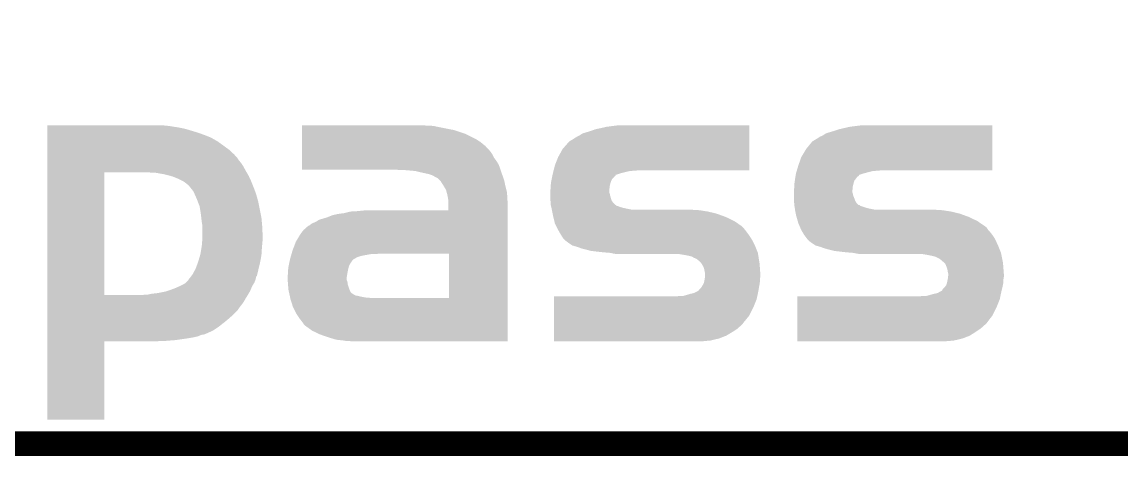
# Model space of a CAD drawing. Extents: x -0.05 to 0.95, y -0.15 to 0.98.
# Drawn here: x 0.3193 to 0.5881, y -0.153 to -0.047 of the extents above; entities that cross this region are included whole.
import ezdxf

# ---------------------------------------------------------------- set-up
doc = ezdxf.new("R2010")
doc.units = 0
doc.layers.add('COMPASS_CLICK_V101_GKO', color=5, linetype='CONTINUOUS')
doc.layers.add('COMPASS_CLICK_V101_GTO', color=14, linetype='CONTINUOUS')

msp = doc.modelspace()

# ---------------------------------------------------------------- linework, layer by layer
at = {"layer": 'COMPASS_CLICK_V101_GKO', "const_width": 0.006}
msp.add_lwpolyline([(-0.05, -0.15), (0.85, -0.15), (0.95, -0.05)], dxfattribs=at)
at = {"layer": 'COMPASS_CLICK_V101_GTO'}
for points in [[(0.3255, -0.0723), (0.3255, -0.0722), (0.3543, -0.0723), (0.3534, -0.0722)], [(0.3255, -0.0724), (0.3255, -0.0723), (0.3553, -0.0724), (0.3543, -0.0723)], [(0.3255, -0.0726), (0.3255, -0.0724), (0.3565, -0.0726), (0.3553, -0.0724)], [(0.3877, -0.0723), (0.3877, -0.0722), (0.418, -0.0723), (0.4172, -0.0722)], [(0.3877, -0.0724), (0.3877, -0.0723), (0.4199, -0.0724), (0.4189, -0.0723)], [(0.3877, -0.0729), (0.3877, -0.0724), (0.4223, -0.0729), (0.4199, -0.0724)], [(0.4621, -0.0726), (0.4636, -0.0724), (0.497, -0.0726), (0.497, -0.0724)], [(0.4636, -0.0724), (0.46519, -0.0722), (0.497, -0.0724), (0.497, -0.0722)], [(0.46519, -0.0722), (0.4652, -0.0722), (0.497, -0.0722), (0.4652, -0.0722)], [(0.5215, -0.0726), (0.5231, -0.0724), (0.5564, -0.0726), (0.5564, -0.0724)], [(0.5231, -0.0724), (0.52459, -0.0722), (0.5564, -0.0724), (0.5564, -0.0722)], [(0.52459, -0.0722), (0.5246, -0.0722), (0.5564, -0.0722), (0.5246, -0.0722)], [(0.3255, -0.0728), (0.3255, -0.0726), (0.3578, -0.0728), (0.3565, -0.0726)], [(0.3255, -0.0731), (0.3255, -0.0728), (0.3592, -0.0731), (0.3578, -0.0728)], [(0.3255, -0.074), (0.3255, -0.0731), (0.3622, -0.074), (0.3592, -0.0731)], [(0.3255, -0.0746), (0.3255, -0.074), (0.3639, -0.0746), (0.3622, -0.074)], [(0.3255, -0.0752), (0.3255, -0.0746), (0.3654, -0.0752), (0.3639, -0.0746)], [(0.3255, -0.0761), (0.3255, -0.0752), (0.367, -0.0761), (0.3654, -0.0752)], [(0.3877, -0.0734), (0.3877, -0.0729), (0.4249, -0.0734), (0.4223, -0.0729)], [(0.3877, -0.0743), (0.3877, -0.0734), (0.4276, -0.0743), (0.4249, -0.0734)], [(0.3877, -0.0756), (0.3877, -0.0743), (0.4302, -0.0756), (0.4276, -0.0743)], [(0.4538, -0.0757), (0.4549, -0.075), (0.497, -0.0757), (0.497, -0.075)], [(0.4549, -0.075), (0.4555, -0.0747), (0.497, -0.075), (0.497, -0.0747)], [(0.4555, -0.0747), (0.4563, -0.0742), (0.497, -0.0747), (0.497, -0.0742)], [(0.4563, -0.0742), (0.4583, -0.0736), (0.497, -0.0742), (0.497, -0.0736)], [(0.4583, -0.0736), (0.4594, -0.0732), (0.497, -0.0736), (0.497, -0.0732)], [(0.4594, -0.0732), (0.4608, -0.0729), (0.497, -0.0732), (0.497, -0.0729)], [(0.4608, -0.0729), (0.4621, -0.0726), (0.497, -0.0729), (0.497, -0.0726)], [(0.5132, -0.0757), (0.5143, -0.075), (0.5564, -0.0757), (0.5564, -0.075)], [(0.5143, -0.075), (0.515, -0.0747), (0.5564, -0.075), (0.5564, -0.0747)], [(0.515, -0.0747), (0.5157, -0.0742), (0.5564, -0.0747), (0.5564, -0.0742)], [(0.5157, -0.0742), (0.5177, -0.0736), (0.5564, -0.0742), (0.5564, -0.0736)], [(0.5177, -0.0736), (0.5189, -0.0732), (0.5564, -0.0736), (0.5564, -0.0732)], [(0.5189, -0.0732), (0.5215, -0.0726), (0.5564, -0.0732), (0.5564, -0.0726)], [(0.3255, -0.0771), (0.3255, -0.0761), (0.3684, -0.0771), (0.367, -0.0761)], [(0.3255, -0.0782), (0.3255, -0.0771), (0.3699, -0.0782), (0.3684, -0.0771)], [(0.3877, -0.0763), (0.3877, -0.0756), (0.4313, -0.0763), (0.4302, -0.0756)], [(0.3877, -0.0772), (0.3877, -0.0763), (0.4324, -0.0772), (0.4313, -0.0763)], [(0.3877, -0.0774), (0.3877, -0.0772), (0.4326, -0.0774), (0.4325, -0.0772)], [(0.3877, -0.0772), (0.3877, -0.0772), (0.4325, -0.0772), (0.4324, -0.0772)], [(0.3877, -0.0781), (0.3877, -0.0774), (0.4333, -0.0781), (0.4326, -0.0774)], [(0.4514, -0.078), (0.4529, -0.0763), (0.497, -0.078), (0.497, -0.0763)], [(0.4529, -0.0763), (0.4531, -0.0761), (0.497, -0.0763), (0.497, -0.0761)], [(0.4531, -0.0761), (0.4538, -0.0757), (0.497, -0.0761), (0.497, -0.0757)], [(0.5109, -0.078), (0.5123, -0.0763), (0.5564, -0.078), (0.5564, -0.0763)], [(0.5123, -0.0763), (0.5125, -0.0761), (0.5564, -0.0763), (0.5564, -0.0761)], [(0.5125, -0.0761), (0.5132, -0.0757), (0.5564, -0.0761), (0.5564, -0.0757)], [(0.3255, -0.0794), (0.3255, -0.0782), (0.3712, -0.0794), (0.3699, -0.0782)], [(0.3255, -0.0796), (0.3255, -0.0794), (0.3713, -0.0796), (0.3712, -0.0794)], [(0.3255, -0.0802), (0.3255, -0.0796), (0.3719, -0.0802), (0.3713, -0.0796)], [(0.3255, -0.0808), (0.3255, -0.0802), (0.3723, -0.0808), (0.3719, -0.0802)], [(0.3877, -0.0787), (0.3877, -0.0781), (0.4338, -0.0787), (0.4333, -0.0781)], [(0.3877, -0.0793), (0.3877, -0.0787), (0.4342, -0.0793), (0.4338, -0.0787)], [(0.3877, -0.0801), (0.3877, -0.0793), (0.4346, -0.0801), (0.4342, -0.0793)], [(0.3877, -0.0809), (0.3877, -0.0801), (0.4352, -0.0809), (0.4346, -0.0801)], [(0.4495, -0.082), (0.4503, -0.08), (0.497, -0.082), (0.497, -0.08)], [(0.4503, -0.08), (0.4514, -0.078), (0.497, -0.08), (0.497, -0.078)], [(0.509, -0.082), (0.5097, -0.08), (0.5564, -0.082), (0.5564, -0.08)], [(0.5097, -0.08), (0.5109, -0.078), (0.5564, -0.08), (0.5564, -0.078)], [(0.3255, -0.0814), (0.3255, -0.0808), (0.3728, -0.0814), (0.3723, -0.0808)], [(0.3255, -0.0823), (0.3255, -0.0814), (0.3734, -0.0823), (0.3728, -0.0814)], [(0.3255, -0.0834), (0.3255, -0.0823), (0.374, -0.0834), (0.3734, -0.0823)], [(0.3877, -0.0819), (0.3877, -0.0809), (0.4358, -0.0819), (0.4352, -0.0809)], [(0.3877, -0.083), (0.3877, -0.0819), (0.4362, -0.083), (0.4358, -0.0819)], [(0.3877, -0.0831), (0.3877, -0.083), (0.43623, -0.0831), (0.4362, -0.083)], [(0.4133, -0.0832), (0.4109, -0.0831), (0.43627, -0.0832), (0.43623, -0.0831)], [(0.4154, -0.0834), (0.4133, -0.0832), (0.43633, -0.0834), (0.43627, -0.0832)], [(0.44915, -0.0834), (0.44917, -0.0833), (0.4678, -0.0834), (0.4691, -0.0833)], [(0.44917, -0.0833), (0.4492, -0.0832), (0.4691, -0.0833), (0.4703, -0.0832)], [(0.4492, -0.0832), (0.4495, -0.082), (0.497, -0.0832), (0.497, -0.082)], [(0.50858, -0.0834), (0.50861, -0.0833), (0.5272, -0.0834), (0.5285, -0.0833)], [(0.50861, -0.0833), (0.50864, -0.0832), (0.5285, -0.0833), (0.5297, -0.0832)], [(0.50864, -0.0832), (0.509, -0.082), (0.5564, -0.0832), (0.5564, -0.082)], [(0.3255, -0.0837), (0.3255, -0.0834), (0.37417, -0.0837), (0.374, -0.0834)], [(0.3255, -0.1137), (0.3255, -0.0837), (0.3394, -0.1137), (0.3394, -0.0837)], [(0.3518, -0.0838), (0.349, -0.0837), (0.37423, -0.0838), (0.37417, -0.0837)], [(0.3541, -0.0842), (0.3518, -0.0838), (0.37447, -0.0842), (0.37423, -0.0838)], [(0.35562, -0.0846), (0.3541, -0.0842), (0.3747, -0.0846), (0.37447, -0.0842)], [(0.356, -0.0847), (0.35562, -0.0846), (0.37475, -0.0847), (0.3747, -0.0846)], [(0.3575, -0.0853), (0.356, -0.0847), (0.37502, -0.0853), (0.37475, -0.0847)], [(0.3587, -0.0859), (0.3575, -0.0853), (0.3753, -0.0859), (0.37502, -0.0853)], [(0.3594, -0.0864), (0.3587, -0.0859), (0.3755, -0.0864), (0.3753, -0.0859)], [(0.4171, -0.0838), (0.4154, -0.0834), (0.43647, -0.0838), (0.43633, -0.0834)], [(0.4185, -0.0841), (0.4171, -0.0838), (0.43657, -0.0841), (0.43647, -0.0838)], [(0.41883, -0.0842), (0.4185, -0.0841), (0.4366, -0.0842), (0.43657, -0.0841)], [(0.4195, -0.0844), (0.41883, -0.0842), (0.43667, -0.0844), (0.4366, -0.0842)], [(0.4202, -0.0848), (0.4195, -0.0844), (0.43681, -0.0848), (0.43667, -0.0844)], [(0.4208, -0.0851), (0.4202, -0.0848), (0.43692, -0.0851), (0.43681, -0.0848)], [(0.4213, -0.0856), (0.4208, -0.0851), (0.4371, -0.0856), (0.43692, -0.0851)], [(0.4216, -0.0859), (0.4213, -0.0856), (0.43716, -0.0859), (0.4371, -0.0856)], [(0.4223, -0.087), (0.4216, -0.0859), (0.4374, -0.087), (0.43716, -0.0859)], [(0.44855, -0.0863), (0.4486, -0.0859), (0.4631, -0.0863), (0.46323, -0.0859)], [(0.4486, -0.0859), (0.44864, -0.0857), (0.46323, -0.0859), (0.4633, -0.0857)], [(0.44864, -0.0857), (0.44875, -0.0852), (0.4633, -0.0857), (0.4636, -0.0852)], [(0.44875, -0.0852), (0.44883, -0.0848), (0.4636, -0.0852), (0.464, -0.0848)], [(0.44883, -0.0848), (0.44887, -0.0846), (0.464, -0.0848), (0.4643, -0.0846)], [(0.44887, -0.0846), (0.44894, -0.0843), (0.4643, -0.0846), (0.4644, -0.0843)], [(0.44894, -0.0843), (0.449, -0.084), (0.4645, -0.0843), (0.4654, -0.084)], [(0.44894, -0.0843), (0.44894, -0.0843), (0.4644, -0.0843), (0.4645, -0.0843)], [(0.449, -0.084), (0.44908, -0.0837), (0.4654, -0.084), (0.4665, -0.0837)], [(0.44908, -0.0837), (0.44915, -0.0834), (0.4665, -0.0837), (0.4678, -0.0834)], [(0.50805, -0.0863), (0.5081, -0.0859), (0.5225, -0.0863), (0.52263, -0.0859)], [(0.5081, -0.0859), (0.50813, -0.0857), (0.52263, -0.0859), (0.5227, -0.0857)], [(0.50813, -0.0857), (0.50821, -0.0852), (0.5227, -0.0857), (0.5231, -0.0852)], [(0.50821, -0.0852), (0.50827, -0.0848), (0.5231, -0.0852), (0.5234, -0.0848)], [(0.50827, -0.0848), (0.50831, -0.0846), (0.5234, -0.0848), (0.5237, -0.0846)], [(0.50831, -0.0846), (0.50835, -0.0843), (0.5237, -0.0846), (0.5239, -0.0843)], [(0.50835, -0.0843), (0.5084, -0.084), (0.524, -0.0843), (0.5249, -0.084)], [(0.50835, -0.0843), (0.50835, -0.0843), (0.5239, -0.0843), (0.524, -0.0843)], [(0.5084, -0.084), (0.50849, -0.0837), (0.5249, -0.084), (0.526, -0.0837)], [(0.50849, -0.0837), (0.50858, -0.0834), (0.526, -0.0837), (0.5272, -0.0834)], [(0.36, -0.0869), (0.3594, -0.0864), (0.3757, -0.0869), (0.3755, -0.0864)], [(0.3601, -0.087), (0.36, -0.0869), (0.37574, -0.087), (0.3757, -0.0869)], [(0.36041, -0.0874), (0.3601, -0.087), (0.3759, -0.0874), (0.37574, -0.087)], [(0.3612, -0.0884), (0.36041, -0.0874), (0.37628, -0.0884), (0.3759, -0.0874)], [(0.36147, -0.089), (0.3612, -0.0884), (0.3765, -0.089), (0.37628, -0.0884)], [(0.4229, -0.088), (0.4223, -0.087), (0.43765, -0.088), (0.4374, -0.087)], [(0.42306, -0.0886), (0.4229, -0.088), (0.4378, -0.0886), (0.43765, -0.088)], [(0.4232, -0.0891), (0.42306, -0.0886), (0.43783, -0.0891), (0.4378, -0.0886)], [(0.4484, -0.088), (0.4485, -0.0874), (0.46281, -0.088), (0.46287, -0.0874)], [(0.4484, -0.0881), (0.4484, -0.088), (0.4628, -0.0881), (0.46281, -0.088)], [(0.4484, -0.0886), (0.4484, -0.0881), (0.4628, -0.0886), (0.4628, -0.0881)], [(0.4484, -0.0889), (0.4484, -0.0886), (0.4629, -0.0889), (0.4628, -0.0886)], [(0.4485, -0.0867), (0.44855, -0.0863), (0.463, -0.0867), (0.4631, -0.0863)], [(0.4485, -0.0871), (0.4485, -0.0867), (0.4629, -0.0871), (0.463, -0.0867)], [(0.4485, -0.0874), (0.4485, -0.0871), (0.46287, -0.0874), (0.4629, -0.0871)], [(0.5079, -0.088), (0.508, -0.0874), (0.52221, -0.088), (0.52227, -0.0874)], [(0.5079, -0.0881), (0.5079, -0.088), (0.5222, -0.0881), (0.52221, -0.088)], [(0.5079, -0.0886), (0.5079, -0.0881), (0.5222, -0.0886), (0.5222, -0.0881)], [(0.5079, -0.0889), (0.5079, -0.0886), (0.5223, -0.0889), (0.5222, -0.0886)], [(0.508, -0.0867), (0.50805, -0.0863), (0.5224, -0.0867), (0.5225, -0.0863)], [(0.508, -0.0871), (0.508, -0.0867), (0.5223, -0.0871), (0.5224, -0.0867)], [(0.508, -0.0874), (0.508, -0.0871), (0.52227, -0.0874), (0.5223, -0.0871)], [(0.362, -0.0902), (0.36147, -0.089), (0.37683, -0.0902), (0.3765, -0.089)], [(0.36223, -0.0908), (0.362, -0.0902), (0.377, -0.0908), (0.37683, -0.0902)], [(0.3627, -0.092), (0.36223, -0.0908), (0.37724, -0.092), (0.377, -0.0908)], [(0.4234, -0.0901), (0.4232, -0.0891), (0.43789, -0.0901), (0.43783, -0.0891)], [(0.42341, -0.0902), (0.4234, -0.0901), (0.4379, -0.0902), (0.43789, -0.0901)], [(0.4235, -0.091), (0.42341, -0.0902), (0.43794, -0.091), (0.4379, -0.0902)], [(0.4235, -0.092), (0.4235, -0.091), (0.438, -0.092), (0.43794, -0.091)], [(0.4484, -0.0894), (0.4484, -0.0889), (0.463, -0.0894), (0.4629, -0.0889)], [(0.4484, -0.0903), (0.4484, -0.0894), (0.46328, -0.0903), (0.463, -0.0894)], [(0.44843, -0.0907), (0.4484, -0.0903), (0.4634, -0.0907), (0.46328, -0.0903)], [(0.44846, -0.0912), (0.44843, -0.0907), (0.4638, -0.0912), (0.4634, -0.0907)], [(0.4485, -0.0917), (0.44846, -0.0912), (0.4643, -0.0917), (0.4638, -0.0912)], [(0.5079, -0.0894), (0.5079, -0.0889), (0.5224, -0.0894), (0.5223, -0.0889)], [(0.5079, -0.0903), (0.5079, -0.0894), (0.52275, -0.0903), (0.5224, -0.0894)], [(0.50793, -0.0907), (0.5079, -0.0903), (0.5229, -0.0907), (0.52275, -0.0903)], [(0.50796, -0.0912), (0.50793, -0.0907), (0.5232, -0.0912), (0.5229, -0.0907)], [(0.508, -0.0917), (0.50796, -0.0912), (0.5237, -0.0917), (0.5232, -0.0912)], [(0.363, -0.0939), (0.3627, -0.092), (0.37762, -0.0939), (0.37724, -0.092)], [(0.3631, -0.0948), (0.363, -0.0939), (0.3778, -0.0948), (0.37762, -0.0939)], [(0.3951, -0.0942), (0.3964, -0.0939), (0.438, -0.0942), (0.438, -0.0939)], [(0.3964, -0.0939), (0.3979, -0.0937), (0.438, -0.0939), (0.438, -0.0937)], [(0.3979, -0.0937), (0.3995, -0.0933), (0.438, -0.0937), (0.438, -0.0933)], [(0.3995, -0.0933), (0.4012, -0.0932), (0.438, -0.0933), (0.438, -0.0932)], [(0.4012, -0.0932), (0.4032, -0.093), (0.438, -0.0932), (0.438, -0.093)], [(0.4235, -0.093), (0.4235, -0.092), (0.438, -0.093), (0.438, -0.092)], [(0.44855, -0.0919), (0.4485, -0.0917), (0.4646, -0.0919), (0.4644, -0.0917)], [(0.4485, -0.0917), (0.4485, -0.0917), (0.4644, -0.0917), (0.4643, -0.0917)], [(0.44857, -0.092), (0.44855, -0.0919), (0.465, -0.092), (0.4646, -0.0919)], [(0.44862, -0.0922), (0.44857, -0.092), (0.4655, -0.0922), (0.465, -0.092)], [(0.44866, -0.0924), (0.44862, -0.0922), (0.4662, -0.0924), (0.4655, -0.0922)], [(0.44871, -0.0926), (0.44866, -0.0924), (0.4671, -0.0926), (0.4662, -0.0924)], [(0.44875, -0.0928), (0.44871, -0.0926), (0.4681, -0.0928), (0.4671, -0.0926)], [(0.44878, -0.0929), (0.44875, -0.0928), (0.4834, -0.0929), (0.4828, -0.0928)], [(0.4488, -0.093), (0.44878, -0.0929), (0.485, -0.093), (0.4841, -0.0929)], [(0.44885, -0.0933), (0.4488, -0.093), (0.4869, -0.0933), (0.485, -0.093)], [(0.44895, -0.0938), (0.44885, -0.0933), (0.489, -0.0938), (0.4869, -0.0933)], [(0.449, -0.0941), (0.44895, -0.0938), (0.48982, -0.0941), (0.489, -0.0938)], [(0.50803, -0.0919), (0.508, -0.0917), (0.5241, -0.0919), (0.5239, -0.0917)], [(0.508, -0.0917), (0.508, -0.0917), (0.5239, -0.0917), (0.52377, -0.0917)], [(0.508, -0.0917), (0.508, -0.0917), (0.52377, -0.0917), (0.5237, -0.0917)], [(0.50811, -0.0924), (0.50803, -0.0919), (0.5256, -0.0924), (0.5241, -0.0919)], [(0.50814, -0.0926), (0.50811, -0.0924), (0.5265, -0.0926), (0.5256, -0.0924)], [(0.50817, -0.0928), (0.50814, -0.0926), (0.5275, -0.0928), (0.5265, -0.0926)], [(0.50818, -0.0929), (0.50817, -0.0928), (0.5429, -0.0929), (0.5422, -0.0928)], [(0.5082, -0.093), (0.50818, -0.0929), (0.5444, -0.093), (0.5435, -0.0929)], [(0.50825, -0.0933), (0.5082, -0.093), (0.5463, -0.0933), (0.5444, -0.093)], [(0.50835, -0.0938), (0.50825, -0.0933), (0.5484, -0.0938), (0.5463, -0.0933)], [(0.5084, -0.0941), (0.50835, -0.0938), (0.54923, -0.0941), (0.5484, -0.0938)], [(0.3632, -0.0957), (0.3631, -0.0948), (0.37788, -0.0957), (0.3778, -0.0948)], [(0.3633, -0.0963), (0.3632, -0.0957), (0.37794, -0.0963), (0.37788, -0.0957)], [(0.3634, -0.097), (0.3633, -0.0963), (0.378, -0.097), (0.37794, -0.0963)], [(0.3892, -0.0968), (0.3895, -0.0967), (0.438, -0.0968), (0.438, -0.0967)], [(0.3895, -0.0967), (0.39, -0.0963), (0.438, -0.0967), (0.438, -0.0963)], [(0.39, -0.0963), (0.3904, -0.0961), (0.438, -0.0963), (0.438, -0.0961)], [(0.3904, -0.0961), (0.3911, -0.0958), (0.438, -0.0961), (0.438, -0.0958)], [(0.3911, -0.0958), (0.3919, -0.0953), (0.438, -0.0958), (0.438, -0.0953)], [(0.3919, -0.0953), (0.3939, -0.0947), (0.438, -0.0953), (0.438, -0.0947)], [(0.3939, -0.0947), (0.3951, -0.0942), (0.438, -0.0947), (0.438, -0.0942)], [(0.44912, -0.0946), (0.449, -0.0941), (0.4912, -0.0946), (0.48982, -0.0941)], [(0.44936, -0.0956), (0.44912, -0.0946), (0.4933, -0.0956), (0.4912, -0.0946)], [(0.4495, -0.0962), (0.44936, -0.0956), (0.49418, -0.0962), (0.4933, -0.0956)], [(0.44985, -0.0969), (0.4495, -0.0962), (0.4952, -0.0969), (0.49418, -0.0962)], [(0.50854, -0.0946), (0.5084, -0.0941), (0.5506, -0.0946), (0.54923, -0.0941)], [(0.50883, -0.0956), (0.50854, -0.0946), (0.5527, -0.0956), (0.5506, -0.0946)], [(0.509, -0.0962), (0.50883, -0.0956), (0.55358, -0.0962), (0.5527, -0.0956)], [(0.50931, -0.0969), (0.509, -0.0962), (0.5546, -0.0969), (0.55358, -0.0962)], [(0.36333, -0.1002), (0.36337, -0.0993), (0.3781, -0.1002), (0.3781, -0.0993)], [(0.36337, -0.0993), (0.3634, -0.0983), (0.3781, -0.0993), (0.37806, -0.0983)], [(0.3634, -0.0983), (0.3634, -0.097), (0.37806, -0.0983), (0.378, -0.097)], [(0.3862, -0.1007), (0.3874, -0.0987), (0.438, -0.1007), (0.438, -0.0987)], [(0.3874, -0.0987), (0.3881, -0.0978), (0.438, -0.0987), (0.438, -0.0978)], [(0.3881, -0.0978), (0.389, -0.097), (0.438, -0.0978), (0.438, -0.097)], [(0.3891, -0.097), (0.3892, -0.0968), (0.438, -0.097), (0.438, -0.0968)], [(0.44995, -0.0971), (0.44985, -0.0969), (0.4954, -0.0971), (0.4952, -0.0969)], [(0.45025, -0.0977), (0.44995, -0.0971), (0.4959, -0.0977), (0.4954, -0.0971)], [(0.4503, -0.0978), (0.45025, -0.0977), (0.49598, -0.0978), (0.4959, -0.0977)], [(0.45077, -0.0986), (0.4503, -0.0978), (0.4966, -0.0986), (0.49598, -0.0978)], [(0.451, -0.099), (0.45077, -0.0986), (0.49688, -0.099), (0.4966, -0.0986)], [(0.4515, -0.0998), (0.451, -0.099), (0.49743, -0.0998), (0.49688, -0.099)], [(0.50939, -0.0971), (0.50931, -0.0969), (0.5549, -0.0971), (0.5546, -0.0969)], [(0.50966, -0.0977), (0.50939, -0.0971), (0.5553, -0.0977), (0.5549, -0.0971)], [(0.5097, -0.0978), (0.50966, -0.0977), (0.55539, -0.0978), (0.5553, -0.0977)], [(0.51017, -0.0986), (0.5097, -0.0978), (0.5561, -0.0986), (0.55539, -0.0978)], [(0.5104, -0.099), (0.51017, -0.0986), (0.55638, -0.099), (0.5561, -0.0986)], [(0.511, -0.0998), (0.5104, -0.099), (0.55693, -0.0998), (0.55638, -0.099)], [(0.36311, -0.1024), (0.3633, -0.1012), (0.3779, -0.1024), (0.378, -0.1012)], [(0.3633, -0.1012), (0.36333, -0.1002), (0.378, -0.1012), (0.3781, -0.1002)], [(0.3854, -0.1028), (0.3862, -0.1007), (0.438, -0.1028), (0.438, -0.1007)], [(0.4516, -0.0999), (0.4515, -0.0998), (0.4975, -0.0999), (0.49743, -0.0998)], [(0.4521, -0.1004), (0.4516, -0.0999), (0.49777, -0.1004), (0.4975, -0.0999)], [(0.4529, -0.101), (0.4521, -0.1004), (0.49809, -0.101), (0.49777, -0.1004)], [(0.4535, -0.1014), (0.4529, -0.101), (0.4983, -0.1014), (0.49809, -0.101)], [(0.4538, -0.1016), (0.4535, -0.1014), (0.49838, -0.1016), (0.4983, -0.1014)], [(0.4549, -0.1019), (0.4538, -0.1016), (0.4985, -0.1019), (0.49838, -0.1016)], [(0.456, -0.1023), (0.4549, -0.1019), (0.49866, -0.1023), (0.4985, -0.1019)], [(0.51108, -0.0999), (0.511, -0.0998), (0.557, -0.0999), (0.55693, -0.0998)], [(0.5114, -0.1003), (0.51108, -0.0999), (0.55719, -0.1003), (0.557, -0.0999)], [(0.5115, -0.1004), (0.5114, -0.1003), (0.55723, -0.1004), (0.55719, -0.1003)], [(0.5123, -0.101), (0.5115, -0.1004), (0.55751, -0.101), (0.55723, -0.1004)], [(0.5129, -0.1014), (0.5123, -0.101), (0.5577, -0.1014), (0.55751, -0.101)], [(0.5132, -0.1016), (0.5129, -0.1014), (0.55778, -0.1016), (0.5577, -0.1014)], [(0.5143, -0.1019), (0.5132, -0.1016), (0.5579, -0.1019), (0.55778, -0.1016)], [(0.5154, -0.1023), (0.5143, -0.1019), (0.55806, -0.1023), (0.5579, -0.1019)], [(0.36233, -0.1056), (0.36281, -0.104), (0.3775, -0.1056), (0.3778, -0.104)], [(0.36281, -0.104), (0.3629, -0.1037), (0.3778, -0.104), (0.37782, -0.1037)], [(0.3629, -0.1037), (0.36311, -0.1024), (0.37782, -0.1037), (0.3779, -0.1024)], [(0.3848, -0.1049), (0.38494, -0.1044), (0.4004, -0.1049), (0.4013, -0.1044)], [(0.38494, -0.1044), (0.38503, -0.1041), (0.4013, -0.1044), (0.4023, -0.1041)], [(0.38503, -0.1041), (0.38514, -0.1037), (0.4023, -0.1041), (0.4045, -0.1037)], [(0.38514, -0.1037), (0.38517, -0.1036), (0.4055, -0.1037), (0.4064, -0.1036)], [(0.38517, -0.1036), (0.3854, -0.1028), (0.438, -0.1036), (0.438, -0.1028)], [(0.4236, -0.1144), (0.4236, -0.1036), (0.438, -0.1144), (0.438, -0.1036)], [(0.4583, -0.1029), (0.456, -0.1023), (0.4989, -0.1029), (0.49866, -0.1023)], [(0.4608, -0.1032), (0.4583, -0.1029), (0.49902, -0.1032), (0.4989, -0.1029)], [(0.4631, -0.1034), (0.4608, -0.1032), (0.4991, -0.1034), (0.49902, -0.1032)], [(0.464, -0.1036), (0.4631, -0.1034), (0.49913, -0.1036), (0.4991, -0.1034)], [(0.4649, -0.1037), (0.464, -0.1036), (0.49915, -0.1037), (0.49913, -0.1036)], [(0.4812, -0.1039), (0.48, -0.1037), (0.49918, -0.1039), (0.49915, -0.1037)], [(0.4822, -0.1041), (0.4812, -0.1039), (0.49921, -0.1041), (0.49918, -0.1039)], [(0.483, -0.1043), (0.4822, -0.1041), (0.49924, -0.1043), (0.49921, -0.1041)], [(0.4835, -0.1046), (0.483, -0.1043), (0.49929, -0.1046), (0.49924, -0.1043)], [(0.484, -0.1048), (0.4835, -0.1046), (0.49932, -0.1048), (0.49929, -0.1046)], [(0.4842, -0.1049), (0.484, -0.1048), (0.49934, -0.1049), (0.49932, -0.1048)], [(0.5177, -0.1029), (0.5154, -0.1023), (0.5583, -0.1029), (0.55806, -0.1023)], [(0.5202, -0.1032), (0.5177, -0.1029), (0.55842, -0.1032), (0.5583, -0.1029)], [(0.5225, -0.1034), (0.5202, -0.1032), (0.5585, -0.1034), (0.55842, -0.1032)], [(0.5234, -0.1036), (0.5225, -0.1034), (0.55854, -0.1036), (0.5585, -0.1034)], [(0.5243, -0.1037), (0.5234, -0.1036), (0.55856, -0.1037), (0.55854, -0.1036)], [(0.5406, -0.1039), (0.5394, -0.1037), (0.5586, -0.1039), (0.55856, -0.1037)], [(0.5416, -0.1041), (0.5406, -0.1039), (0.55864, -0.1041), (0.5586, -0.1039)], [(0.5424, -0.1043), (0.5416, -0.1041), (0.55868, -0.1043), (0.55864, -0.1041)], [(0.5436, -0.1049), (0.5424, -0.1043), (0.5588, -0.1049), (0.55868, -0.1043)], [(0.361, -0.1086), (0.3617, -0.1073), (0.37679, -0.1086), (0.3771, -0.1073)], [(0.3617, -0.1073), (0.3623, -0.1057), (0.3771, -0.1073), (0.37748, -0.1057)], [(0.3623, -0.1057), (0.36233, -0.1056), (0.37748, -0.1057), (0.3775, -0.1056)], [(0.3843, -0.1077), (0.38433, -0.1074), (0.39894, -0.1077), (0.399, -0.1074)], [(0.38433, -0.1074), (0.3844, -0.1068), (0.399, -0.1074), (0.39915, -0.1068)], [(0.3844, -0.1068), (0.38444, -0.1066), (0.39915, -0.1068), (0.3992, -0.1066)], [(0.38444, -0.1066), (0.38457, -0.106), (0.3992, -0.1066), (0.3995, -0.106)], [(0.38457, -0.106), (0.38469, -0.1054), (0.3995, -0.106), (0.3999, -0.1054)], [(0.38469, -0.1054), (0.3848, -0.1049), (0.3999, -0.1054), (0.4004, -0.1049)], [(0.4843, -0.105), (0.4842, -0.1049), (0.49936, -0.105), (0.49934, -0.1049)], [(0.485, -0.1056), (0.4843, -0.105), (0.49945, -0.1056), (0.49936, -0.105)], [(0.48524, -0.1059), (0.485, -0.1056), (0.4995, -0.1059), (0.49945, -0.1056)], [(0.4854, -0.1061), (0.48524, -0.1059), (0.49951, -0.1061), (0.4995, -0.1059)], [(0.4858, -0.1068), (0.4854, -0.1061), (0.49957, -0.1068), (0.49951, -0.1061)], [(0.486, -0.1074), (0.4858, -0.1068), (0.49961, -0.1074), (0.49957, -0.1068)], [(0.4861, -0.108), (0.486, -0.1074), (0.49966, -0.108), (0.49961, -0.1074)], [(0.5437, -0.105), (0.5436, -0.1049), (0.55882, -0.105), (0.5588, -0.1049)], [(0.5444, -0.1056), (0.5437, -0.105), (0.55894, -0.1056), (0.55882, -0.105)], [(0.5447, -0.1059), (0.5444, -0.1056), (0.559, -0.1059), (0.55894, -0.1056)], [(0.5449, -0.1061), (0.5447, -0.1059), (0.55901, -0.1061), (0.559, -0.1059)], [(0.5452, -0.1068), (0.5449, -0.1061), (0.55907, -0.1068), (0.55901, -0.1061)], [(0.5454, -0.1074), (0.5452, -0.1068), (0.55911, -0.1074), (0.55907, -0.1068)], [(0.5455, -0.108), (0.5454, -0.1074), (0.55916, -0.108), (0.55911, -0.1074)], [(0.3594, -0.1106), (0.3599, -0.1101), (0.3761, -0.1106), (0.37629, -0.1101)], [(0.3599, -0.1101), (0.36, -0.1099), (0.37629, -0.1101), (0.37636, -0.1099)], [(0.36, -0.1099), (0.36008, -0.1098), (0.37636, -0.1099), (0.3764, -0.1098)], [(0.36008, -0.1098), (0.3604, -0.1094), (0.3764, -0.1098), (0.37647, -0.1094)], [(0.3604, -0.1094), (0.36055, -0.1092), (0.37647, -0.1094), (0.3765, -0.1092)], [(0.36055, -0.1092), (0.3607, -0.109), (0.3765, -0.1092), (0.3767, -0.109)], [(0.3607, -0.109), (0.361, -0.1086), (0.3767, -0.109), (0.37679, -0.1086)], [(0.3842, -0.109), (0.3843, -0.1084), (0.3987, -0.109), (0.3988, -0.1084)], [(0.3842, -0.1096), (0.3842, -0.109), (0.3986, -0.1096), (0.3987, -0.109)], [(0.3842, -0.1099), (0.3842, -0.1096), (0.3986, -0.1099), (0.3986, -0.1096)], [(0.38421, -0.11), (0.3842, -0.1099), (0.3986, -0.11), (0.3986, -0.1099)], [(0.38424, -0.1104), (0.38421, -0.11), (0.3988, -0.1104), (0.3986, -0.11)], [(0.3843, -0.1084), (0.3843, -0.1077), (0.3988, -0.1084), (0.39894, -0.1077)], [(0.48597, -0.1104), (0.4861, -0.1098), (0.4996, -0.1104), (0.4996, -0.1098)], [(0.4862, -0.1084), (0.4861, -0.108), (0.49969, -0.1084), (0.49966, -0.108)], [(0.4861, -0.1098), (0.48617, -0.1092), (0.4996, -0.1098), (0.4997, -0.1092)], [(0.48617, -0.1092), (0.4862, -0.1089), (0.4997, -0.1092), (0.4997, -0.1089)], [(0.4862, -0.1086), (0.4862, -0.1084), (0.4997, -0.1086), (0.49969, -0.1084)], [(0.4862, -0.1089), (0.4862, -0.1086), (0.4997, -0.1089), (0.4997, -0.1086)], [(0.54537, -0.1104), (0.5455, -0.1098), (0.5591, -0.1104), (0.5591, -0.1098)], [(0.5456, -0.1084), (0.5455, -0.108), (0.55919, -0.1084), (0.55916, -0.108)], [(0.5455, -0.1098), (0.54557, -0.1092), (0.5591, -0.1098), (0.5592, -0.1092)], [(0.54557, -0.1092), (0.5456, -0.1089), (0.5592, -0.1092), (0.5592, -0.1089)], [(0.5456, -0.1086), (0.5456, -0.1084), (0.5592, -0.1086), (0.55919, -0.1084)], [(0.5456, -0.1089), (0.5456, -0.1086), (0.5592, -0.1089), (0.5592, -0.1086)], [(0.3525, -0.1132), (0.3545, -0.1128), (0.37475, -0.1132), (0.375, -0.1128)], [(0.3545, -0.1128), (0.3565, -0.1121), (0.375, -0.1128), (0.37529, -0.1121)], [(0.3565, -0.1121), (0.35763, -0.1116), (0.37529, -0.1121), (0.3755, -0.1116)], [(0.35763, -0.1116), (0.3583, -0.1113), (0.3755, -0.1116), (0.37568, -0.1113)], [(0.3583, -0.1113), (0.3592, -0.1108), (0.37568, -0.1113), (0.37598, -0.1108)], [(0.3592, -0.1108), (0.3594, -0.1106), (0.37598, -0.1108), (0.3761, -0.1106)], [(0.3843, -0.1111), (0.38424, -0.1104), (0.3989, -0.1111), (0.3988, -0.1104)], [(0.38439, -0.1123), (0.3843, -0.1111), (0.3993, -0.1123), (0.3989, -0.1111)], [(0.3844, -0.1124), (0.38439, -0.1123), (0.39934, -0.1124), (0.3993, -0.1123)], [(0.38453, -0.113), (0.3844, -0.1124), (0.3996, -0.113), (0.39934, -0.1124)], [(0.4835, -0.1132), (0.4843, -0.1128), (0.49912, -0.1132), (0.4992, -0.1128)], [(0.4843, -0.1128), (0.4844, -0.1127), (0.4992, -0.1128), (0.49922, -0.1127)], [(0.4844, -0.1127), (0.4846, -0.1126), (0.49922, -0.1127), (0.49924, -0.1126)], [(0.4846, -0.1126), (0.4849, -0.1122), (0.49924, -0.1126), (0.49931, -0.1122)], [(0.4849, -0.1122), (0.4853, -0.1118), (0.49931, -0.1122), (0.49938, -0.1118)], [(0.4853, -0.1118), (0.4856, -0.1113), (0.49938, -0.1118), (0.49946, -0.1113)], [(0.4856, -0.1113), (0.4857, -0.1111), (0.49946, -0.1113), (0.4995, -0.1111)], [(0.4857, -0.1111), (0.4859, -0.1107), (0.4995, -0.1111), (0.49956, -0.1107)], [(0.4859, -0.1107), (0.48597, -0.1104), (0.49956, -0.1107), (0.4996, -0.1104)], [(0.543, -0.1132), (0.5437, -0.1128), (0.55852, -0.1132), (0.5586, -0.1128)], [(0.5437, -0.1128), (0.5441, -0.1126), (0.5586, -0.1128), (0.55865, -0.1126)], [(0.5441, -0.1126), (0.5443, -0.1122), (0.55865, -0.1126), (0.55874, -0.1122)], [(0.5443, -0.1122), (0.5447, -0.1118), (0.55874, -0.1122), (0.55884, -0.1118)], [(0.5447, -0.1118), (0.5451, -0.1113), (0.55884, -0.1118), (0.55895, -0.1113)], [(0.5451, -0.1113), (0.54517, -0.1111), (0.55895, -0.1113), (0.559, -0.1111)], [(0.54517, -0.1111), (0.5453, -0.1107), (0.559, -0.1111), (0.55906, -0.1107)], [(0.5453, -0.1107), (0.54537, -0.1104), (0.55906, -0.1107), (0.5591, -0.1104)], [(0.3255, -0.1141), (0.3255, -0.1137), (0.3742, -0.1141), (0.37445, -0.1137)], [(0.3255, -0.1137), (0.3255, -0.1137), (0.3487, -0.1137), (0.3394, -0.1137)], [(0.3255, -0.1156), (0.3255, -0.1141), (0.3733, -0.1156), (0.3742, -0.1141)], [(0.3487, -0.1137), (0.3492, -0.1136), (0.37445, -0.1137), (0.37451, -0.1136)], [(0.35, -0.1136), (0.3508, -0.1134), (0.37451, -0.1136), (0.37463, -0.1134)], [(0.3508, -0.1134), (0.3525, -0.1132), (0.37463, -0.1134), (0.37475, -0.1132)], [(0.38462, -0.1134), (0.38453, -0.113), (0.4001, -0.1134), (0.3996, -0.113)], [(0.38466, -0.1136), (0.38462, -0.1134), (0.4004, -0.1136), (0.4002, -0.1134)], [(0.38462, -0.1134), (0.38462, -0.1134), (0.4002, -0.1134), (0.4001, -0.1134)], [(0.3847, -0.1138), (0.38466, -0.1136), (0.4008, -0.1138), (0.4004, -0.1136)], [(0.38473, -0.1139), (0.3847, -0.1138), (0.4014, -0.1139), (0.4008, -0.1138)], [(0.38477, -0.1141), (0.38473, -0.1139), (0.4022, -0.1141), (0.4014, -0.1139)], [(0.38481, -0.1143), (0.38477, -0.1141), (0.4033, -0.1143), (0.4022, -0.1141)], [(0.38483, -0.1144), (0.38481, -0.1143), (0.4046, -0.1144), (0.4033, -0.1143)], [(0.3849, -0.1147), (0.38483, -0.1144), (0.438, -0.1147), (0.438, -0.1144)], [(0.3855, -0.1166), (0.3849, -0.1147), (0.438, -0.1166), (0.438, -0.1147)], [(0.4493, -0.1147), (0.4493, -0.114), (0.4988, -0.1147), (0.49895, -0.114)], [(0.4493, -0.1167), (0.4493, -0.1147), (0.498, -0.1167), (0.4988, -0.1147)], [(0.4793, -0.114), (0.48, -0.1139), (0.49895, -0.114), (0.49897, -0.1139)], [(0.4809, -0.1139), (0.4826, -0.1134), (0.49897, -0.1139), (0.49907, -0.1134)], [(0.4826, -0.1134), (0.4835, -0.1132), (0.49907, -0.1134), (0.49912, -0.1132)], [(0.5087, -0.1147), (0.5087, -0.114), (0.5582, -0.1147), (0.55835, -0.114)], [(0.5087, -0.1167), (0.5087, -0.1147), (0.5574, -0.1167), (0.5582, -0.1147)], [(0.5387, -0.114), (0.5394, -0.1139), (0.55835, -0.114), (0.55837, -0.1139)], [(0.5403, -0.1139), (0.5421, -0.1134), (0.55837, -0.1139), (0.55847, -0.1134)], [(0.5421, -0.1134), (0.543, -0.1132), (0.55847, -0.1134), (0.55852, -0.1132)], [(0.3255, -0.1169), (0.3255, -0.1156), (0.3723, -0.1169), (0.3733, -0.1156)], [(0.3255, -0.1171), (0.3255, -0.1169), (0.3722, -0.1171), (0.3723, -0.1169)], [(0.3255, -0.1176), (0.3255, -0.1171), (0.3718, -0.1176), (0.3722, -0.1171)], [(0.3255, -0.1184), (0.3255, -0.1176), (0.371, -0.1184), (0.3718, -0.1176)], [(0.3863, -0.1182), (0.3855, -0.1166), (0.438, -0.1182), (0.438, -0.1166)], [(0.3871, -0.1194), (0.3863, -0.1182), (0.438, -0.1194), (0.438, -0.1182)], [(0.4493, -0.1187), (0.4493, -0.1167), (0.497, -0.1187), (0.498, -0.1167)], [(0.5087, -0.1187), (0.5087, -0.1167), (0.5564, -0.1187), (0.5574, -0.1167)], [(0.3255, -0.1193), (0.3255, -0.1184), (0.37, -0.1193), (0.371, -0.1184)], [(0.3255, -0.1203), (0.3255, -0.1193), (0.3688, -0.1203), (0.37, -0.1193)], [(0.3255, -0.1214), (0.3255, -0.1203), (0.3674, -0.1214), (0.3688, -0.1203)], [(0.3878, -0.1203), (0.3871, -0.1194), (0.438, -0.1203), (0.438, -0.1194)], [(0.3882, -0.1209), (0.3878, -0.1203), (0.438, -0.1209), (0.438, -0.1203)], [(0.3884, -0.1211), (0.3882, -0.1209), (0.438, -0.1211), (0.438, -0.1209)], [(0.4493, -0.1204), (0.4493, -0.1187), (0.4956, -0.1204), (0.497, -0.1187)], [(0.4493, -0.1207), (0.4493, -0.1204), (0.4954, -0.1207), (0.4956, -0.1204)], [(0.4493, -0.1211), (0.4493, -0.1207), (0.495, -0.1211), (0.4954, -0.1207)], [(0.5087, -0.1204), (0.5087, -0.1187), (0.5551, -0.1204), (0.5564, -0.1187)], [(0.5087, -0.1207), (0.5087, -0.1204), (0.5549, -0.1207), (0.5551, -0.1204)], [(0.5087, -0.1211), (0.5087, -0.1207), (0.5544, -0.1211), (0.5549, -0.1207)], [(0.3255, -0.1224), (0.3255, -0.1214), (0.3659, -0.1224), (0.3674, -0.1214)], [(0.3255, -0.1232), (0.3255, -0.1224), (0.3641, -0.1232), (0.3659, -0.1224)], [(0.3255, -0.1233), (0.3255, -0.1232), (0.3639, -0.1233), (0.3641, -0.1232)], [(0.3255, -0.1234), (0.3255, -0.1233), (0.3632, -0.1234), (0.3639, -0.1233)], [(0.3255, -0.1238), (0.3255, -0.1234), (0.3622, -0.1238), (0.3632, -0.1234)], [(0.3902, -0.1224), (0.3884, -0.1211), (0.438, -0.1224), (0.438, -0.1211)], [(0.3921, -0.1233), (0.3902, -0.1224), (0.438, -0.1233), (0.438, -0.1224)], [(0.3941, -0.124), (0.3921, -0.1233), (0.438, -0.124), (0.438, -0.1233)], [(0.4493, -0.1219), (0.4493, -0.1211), (0.4941, -0.1219), (0.495, -0.1211)], [(0.4493, -0.1227), (0.4493, -0.1219), (0.4929, -0.1227), (0.4941, -0.1219)], [(0.4493, -0.1236), (0.4493, -0.1227), (0.4914, -0.1236), (0.4929, -0.1227)], [(0.4493, -0.1243), (0.4493, -0.1236), (0.4896, -0.1243), (0.4914, -0.1236)], [(0.5087, -0.1219), (0.5087, -0.1211), (0.5535, -0.1219), (0.5544, -0.1211)], [(0.5087, -0.1227), (0.5087, -0.1219), (0.5523, -0.1227), (0.5535, -0.1219)], [(0.5087, -0.1236), (0.5087, -0.1227), (0.5509, -0.1236), (0.5523, -0.1227)], [(0.5087, -0.1243), (0.5087, -0.1236), (0.5491, -0.1243), (0.5509, -0.1236)], [(0.3255, -0.1241), (0.3255, -0.1238), (0.3608, -0.1241), (0.3622, -0.1238)], [(0.3255, -0.1244), (0.3255, -0.1241), (0.3589, -0.1244), (0.3608, -0.1241)], [(0.3255, -0.1247), (0.3255, -0.1244), (0.3567, -0.1247), (0.3589, -0.1244)], [(0.3255, -0.1249), (0.3255, -0.1247), (0.3542, -0.1249), (0.3567, -0.1247)], [(0.3255, -0.125), (0.3255, -0.1249), (0.3513, -0.125), (0.3542, -0.1249)], [(0.3255, -0.1441), (0.3255, -0.125), (0.3394, -0.1441), (0.3394, -0.125)], [(0.3255, -0.125), (0.3255, -0.125), (0.3394, -0.125), (0.3513, -0.125)], [(0.3961, -0.1246), (0.3941, -0.124), (0.438, -0.1246), (0.438, -0.124)], [(0.3979, -0.1248), (0.3961, -0.1246), (0.438, -0.1248), (0.438, -0.1246)], [(0.3985, -0.1249), (0.3979, -0.1248), (0.438, -0.1249), (0.438, -0.1248)], [(0.3998, -0.125), (0.3992, -0.1249), (0.438, -0.125), (0.438, -0.1249)], [(0.4493, -0.1248), (0.4493, -0.1243), (0.4875, -0.1248), (0.4896, -0.1243)], [(0.4493, -0.125), (0.4493, -0.1248), (0.48531, -0.125), (0.4875, -0.1248)], [(0.4853, -0.125), (0.4493, -0.125), (0.4853, -0.125), (0.48531, -0.125)], [(0.5087, -0.1248), (0.5087, -0.1243), (0.547, -0.1248), (0.5491, -0.1243)], [(0.5087, -0.125), (0.5087, -0.1248), (0.54471, -0.125), (0.547, -0.1248)], [(0.5447, -0.125), (0.5087, -0.125), (0.5447, -0.125), (0.54471, -0.125)]]:
    msp.add_solid(points, dxfattribs=at)

doc.saveas('drawing.dxf')
